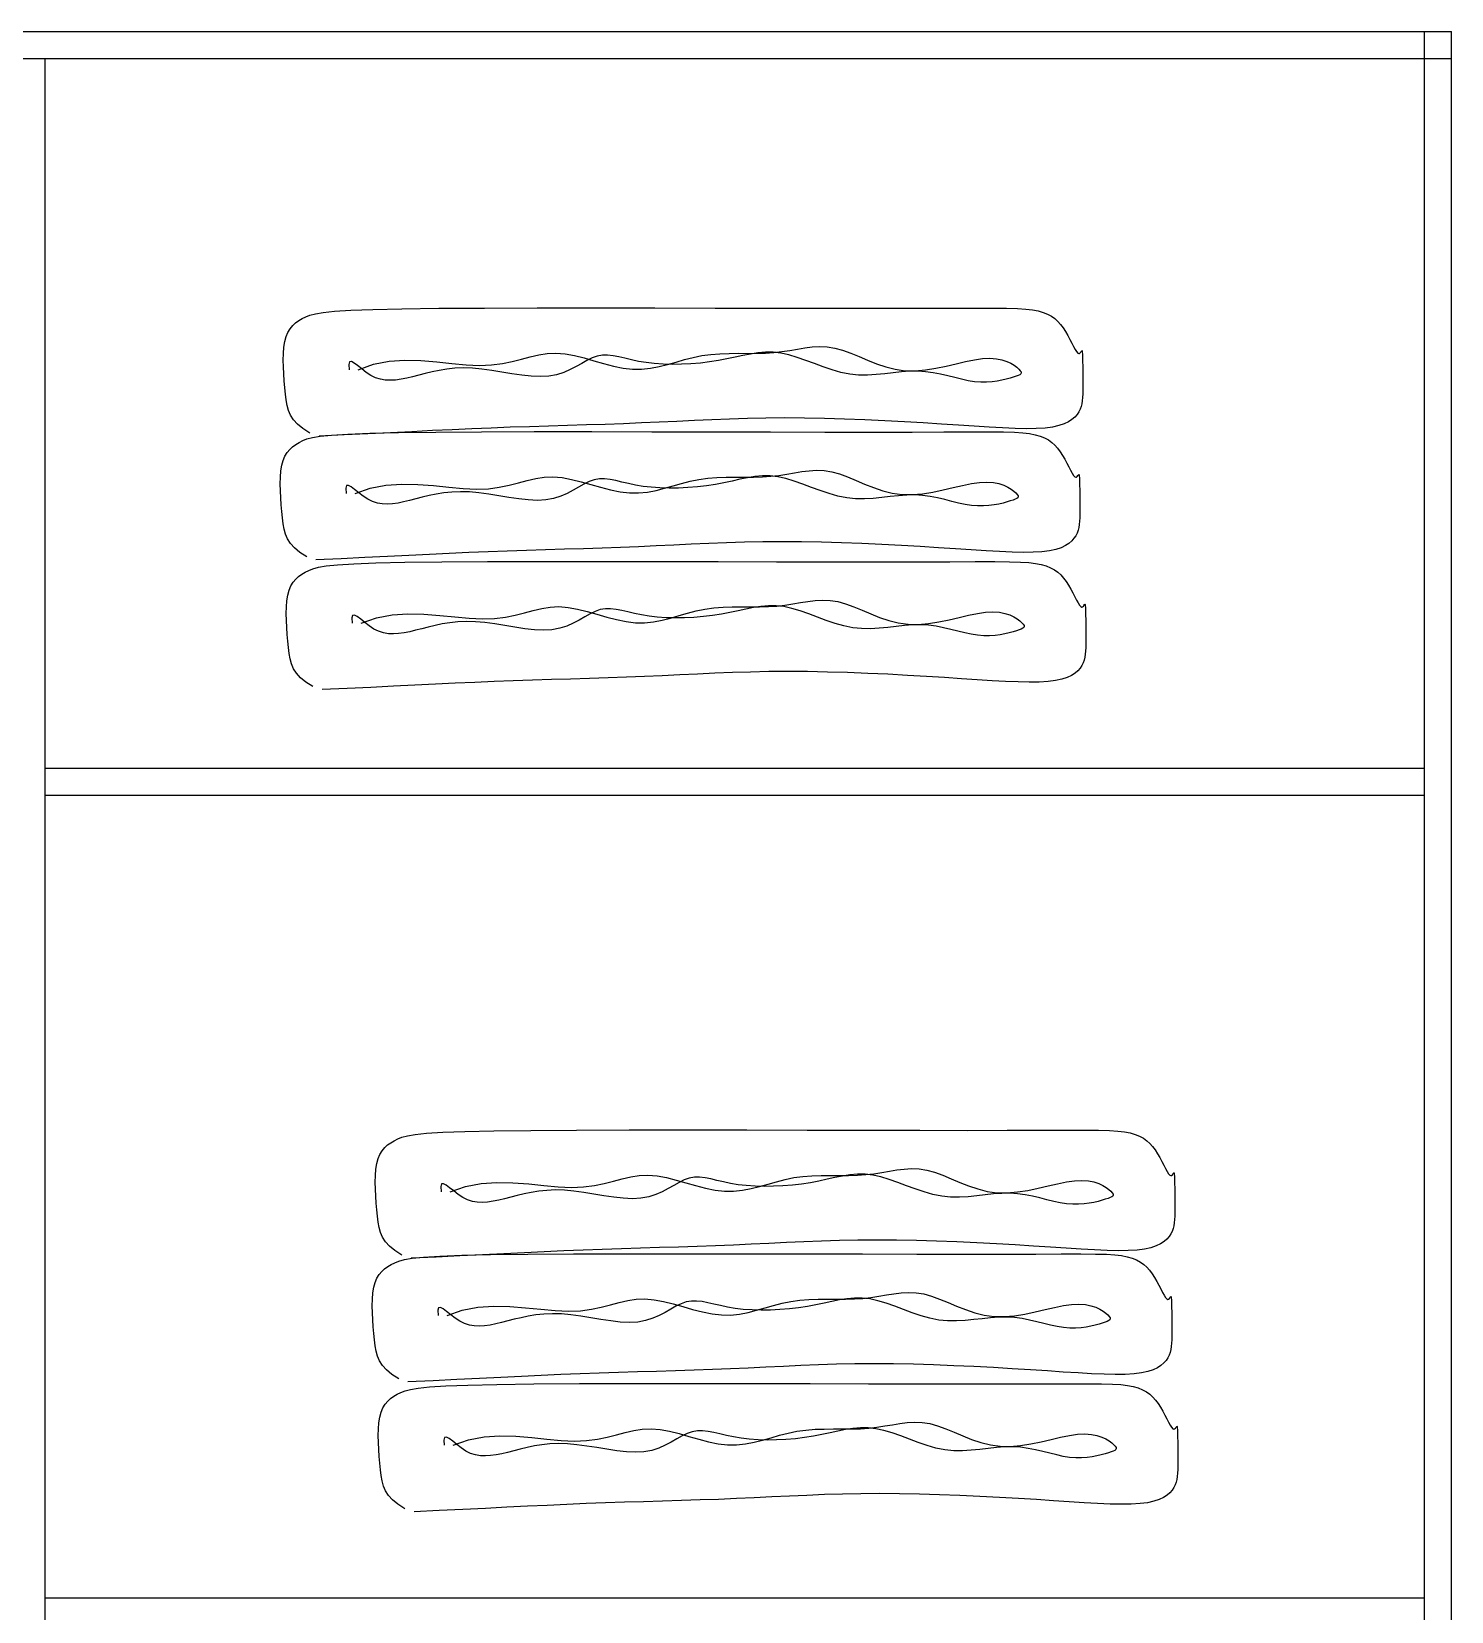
# Model space of a CAD drawing. Header units: millimetres. Extents: x -1666 to 220555, y -7114 to 28673.
# Drawn here: x 63530 to 64430, y 2284 to 3286 of the extents above; entities that cross this region are included whole.
import ezdxf

# ---------------------------------------------------------------- set-up
doc = ezdxf.new("R2010")
doc.units = ezdxf.units.MM
doc.header["$LTSCALE"] = 80

msp = doc.modelspace()

# ---------------------------------------------------------------- linework, layer by layer
at = {"color": 41, "true_color": 0xf4ee51}
for p, q in [((62629.673, 3285.94), (64429.673, 3285.94)), ((64412.673, 475.94), (64412.673, 3285.94)), ((64429.673, 475.94), (64429.673, 3285.94)), ((62629.673, 3268.94), (64429.673, 3268.94)), ((63538.173, 592.94), (63538.173, 3268.94)), ((63538.173, 2818.94), (64412.673, 2818.94)), ((63538.173, 2801.94), (64412.673, 2801.94)), ((63538.173, 2292.94), (64412.673, 2292.94))]:
    msp.add_line(p, q, dxfattribs=at)
at = {"color": 8}
for points in [[(63706.115, 3031.438), (63701.65, 3034.273), (63698.204, 3037.072), (63695.629, 3039.889), (63693.777, 3042.78), (63692.5, 3045.798), (63691.651, 3048.997), (63691.083, 3052.431), (63690.647, 3056.155), (63690.228, 3060.197), (63689.832, 3064.48), (63689.501, 3068.901), (63689.272, 3073.357), (63689.185, 3077.747), (63689.279, 3081.966), (63689.594, 3085.912), (63690.169, 3089.483), (63691.032, 3092.601), (63692.172, 3095.289), (63693.566, 3097.595), (63695.192, 3099.569), (63697.027, 3101.259), (63699.049, 3102.714), (63701.235, 3103.981), (63703.564, 3105.111), (63706.135, 3106.142), (63709.544, 3107.079), (63714.507, 3107.919), (63721.743, 3108.659), (63731.968, 3109.294), (63745.902, 3109.82), (63764.26, 3110.234), (63787.761, 3110.533), (63816.766, 3110.716), (63850.211, 3110.802), (63886.676, 3110.813), (63924.741, 3110.772), (63962.985, 3110.701), (63999.988, 3110.622), (64034.33, 3110.559), (64064.591, 3110.533), (64089.692, 3110.557), (64109.919, 3110.607), (64125.9, 3110.65), (64138.264, 3110.652), (64147.637, 3110.579), (64154.649, 3110.398), (64159.926, 3110.075), (64164.097, 3109.576), (64167.693, 3108.873), (64170.859, 3107.961), (64173.644, 3106.84), (64176.097, 3105.509), (64178.265, 3103.97), (64180.198, 3102.22), (64181.944, 3100.262), (64183.552, 3098.094), (64185.061, 3095.735), (64186.477, 3093.27), (64187.796, 3090.806), (64189.013, 3088.447), (64190.127, 3086.296), (64191.131, 3084.46), (64192.024, 3083.042), (64192.801, 3082.148), (64193.46, 3081.835), (64194.012, 3081.978), (64194.466, 3082.406), (64194.834, 3082.945), (64195.127, 3083.425), (64195.357, 3083.673), (64195.535, 3083.517), (64195.671, 3082.786), (64195.776, 3081.357), (64195.855, 3079.312), (64195.912, 3076.781), (64195.95, 3073.896), (64195.973, 3070.785), (64195.985, 3067.582), (64195.989, 3064.415), (64195.99, 3061.417), (64195.985, 3058.69), (64195.95, 3056.225), (64195.855, 3053.984), (64195.671, 3051.929), (64195.367, 3050.024), (64194.914, 3048.232), (64194.281, 3046.514), (64193.439, 3044.833), (64192.35, 3043.165), (64190.952, 3041.534), (64189.172, 3039.978), (64186.94, 3038.534), (64184.185, 3037.24), (64180.836, 3036.132), (64176.821, 3035.249), (64172.07, 3034.627), (64166.526, 3034.292), (64160.19, 3034.219), (64153.077, 3034.369), (64145.201, 3034.707), (64136.577, 3035.194), (64127.221, 3035.793), (64117.147, 3036.467), (64106.371, 3037.179), (64094.928, 3037.893), (64082.935, 3038.584), (64070.531, 3039.231), (64057.854, 3039.81), (64045.043, 3040.3), (64032.235, 3040.677), (64019.569, 3040.92), (64007.184, 3041.006), (63995.181, 3040.921), (63983.519, 3040.687), (63972.117, 3040.333), (63960.899, 3039.89), (63949.786, 3039.386), (63938.699, 3038.853), (63927.56, 3038.32), (63916.289, 3037.817), (63904.827, 3037.366), (63893.182, 3036.96), (63881.38, 3036.583), (63869.447, 3036.222), (63857.409, 3035.861), (63845.293, 3035.484), (63833.124, 3035.078), (63820.93, 3034.627), (63808.708, 3034.12), (63796.352, 3033.561), (63783.727, 3032.957), (63770.698, 3032.315), (63757.131, 3031.644), (63742.892, 3030.95), (63727.845, 3030.241), (63711.856, 3029.524)], [(63736.732, 3071.623), (63746.301, 3075.043), (63756.232, 3076.913), (63766.35, 3077.568), (63776.479, 3077.344), (63786.444, 3076.574), (63796.068, 3075.592), (63805.177, 3074.734), (63813.594, 3074.334), (63821.197, 3074.637), (63828.076, 3075.533), (63834.371, 3076.82), (63840.225, 3078.301), (63845.78, 3079.774), (63851.178, 3081.039), (63856.561, 3081.897), (63862.071, 3082.148), (63867.817, 3081.657), (63873.772, 3080.553), (63879.877, 3079.031), (63886.071, 3077.284), (63892.295, 3075.508), (63898.489, 3073.896), (63904.594, 3072.642), (63910.549, 3071.942), (63916.312, 3071.933), (63921.91, 3072.525), (63927.39, 3073.573), (63932.794, 3074.932), (63938.168, 3076.455), (63943.558, 3077.997), (63949.007, 3079.411), (63954.561, 3080.553), (63960.249, 3081.316), (63966.037, 3081.749), (63971.878, 3081.944), (63977.723, 3081.988), (63983.523, 3081.973), (63989.229, 3081.988), (63994.794, 3082.123), (64000.168, 3082.467), (64005.318, 3083.074), (64010.279, 3083.857), (64015.097, 3084.692), (64019.822, 3085.457), (64024.502, 3086.027), (64029.185, 3086.279), (64033.921, 3086.09), (64038.758, 3085.337), (64043.738, 3083.949), (64048.874, 3082.063), (64054.175, 3079.871), (64059.648, 3077.563), (64065.3, 3075.33), (64071.139, 3073.362), (64077.173, 3071.851), (64083.408, 3070.985), (64089.835, 3070.896), (64096.375, 3071.464), (64102.929, 3072.51), (64109.401, 3073.856), (64115.693, 3075.321), (64121.709, 3076.726), (64127.352, 3077.892), (64132.523, 3078.64), (64137.146, 3078.836), (64141.224, 3078.535), (64144.778, 3077.838), (64147.832, 3076.846), (64150.407, 3075.659), (64152.526, 3074.379), (64154.212, 3073.106), (64155.486, 3071.942), (64156.369, 3070.964), (64156.866, 3070.158), (64156.983, 3069.487), (64156.722, 3068.912), (64156.087, 3068.398), (64155.082, 3067.906), (64153.711, 3067.399), (64151.978, 3066.839), (64149.889, 3066.206), (64147.468, 3065.539), (64144.74, 3064.894), (64141.732, 3064.328), (64138.47, 3063.896), (64134.98, 3063.655), (64131.288, 3063.661), (64127.42, 3063.969), (64123.399, 3064.61), (64119.233, 3065.509), (64114.924, 3066.565), (64110.477, 3067.676), (64105.896, 3068.743), (64101.183, 3069.665), (64096.344, 3070.339), (64091.381, 3070.666), (64086.3, 3070.584), (64081.111, 3070.188), (64075.824, 3069.612), (64070.452, 3068.992), (64065.004, 3068.461), (64059.493, 3068.155), (64053.93, 3068.207), (64048.326, 3068.753), (64042.694, 3069.878), (64037.059, 3071.474), (64031.446, 3073.383), (64025.881, 3075.45), (64020.392, 3077.517), (64015.003, 3079.427), (64009.741, 3081.023), (64004.633, 3082.148), (63999.689, 3082.688), (63994.865, 3082.701), (63990.101, 3082.288), (63985.337, 3081.55), (63980.514, 3080.587), (63975.57, 3079.502), (63970.447, 3078.394), (63965.085, 3077.364), (63959.449, 3076.498), (63953.604, 3075.819), (63947.639, 3075.334), (63941.644, 3075.052), (63935.709, 3074.978), (63929.924, 3075.121), (63924.377, 3075.489), (63919.16, 3076.088), (63914.338, 3076.907), (63909.886, 3077.857), (63905.755, 3078.83), (63901.898, 3079.716), (63898.264, 3080.408), (63894.806, 3080.797), (63891.476, 3080.776), (63888.224, 3080.234), (63884.998, 3079.111), (63881.735, 3077.523), (63878.368, 3075.637), (63874.829, 3073.616), (63871.05, 3071.626), (63866.965, 3069.829), (63862.506, 3068.392), (63857.606, 3067.477), (63852.227, 3067.199), (63846.444, 3067.467), (63840.362, 3068.139), (63834.085, 3069.072), (63827.719, 3070.124), (63821.368, 3071.155), (63815.137, 3072.021), (63809.129, 3072.58), (63803.43, 3072.726), (63798.041, 3072.495), (63792.944, 3071.958), (63788.12, 3071.185), (63783.55, 3070.247), (63779.215, 3069.216), (63775.097, 3068.163), (63771.177, 3067.158), (63767.436, 3066.27), (63763.856, 3065.556), (63760.418, 3065.07), (63757.104, 3064.866), (63753.894, 3064.998), (63750.77, 3065.521), (63747.714, 3066.489), (63744.706, 3067.955), (63741.749, 3069.912), (63738.93, 3072.094), (63736.358, 3074.176), (63734.141, 3075.829), (63732.388, 3076.728), (63731.206, 3076.544), (63730.704, 3074.952), (63730.992, 3071.623)], [(63704.202, 2952.981), (63699.737, 2955.816), (63696.291, 2958.615), (63693.715, 2961.433), (63691.863, 2964.323), (63690.586, 2967.341), (63689.738, 2970.54), (63689.169, 2973.974), (63688.734, 2977.698), (63688.314, 2981.74), (63687.919, 2986.023), (63687.587, 2990.444), (63687.358, 2994.901), (63687.271, 2999.29), (63687.366, 3003.509), (63687.681, 3007.456), (63688.255, 3011.027), (63689.119, 3014.144), (63690.258, 3016.832), (63691.653, 3019.139), (63693.278, 3021.113), (63695.113, 3022.803), (63697.135, 3024.257), (63699.322, 3025.525), (63701.65, 3026.654), (63704.222, 3027.685), (63707.63, 3028.622), (63712.593, 3029.463), (63719.829, 3030.202), (63730.055, 3030.837), (63743.988, 3031.363), (63762.346, 3031.778), (63785.847, 3032.076), (63814.853, 3032.259), (63848.298, 3032.345), (63884.763, 3032.356), (63922.827, 3032.315), (63961.071, 3032.244), (63998.075, 3032.166), (64032.417, 3032.102), (64062.678, 3032.076), (64087.778, 3032.1), (64108.005, 3032.151), (64123.987, 3032.194), (64136.35, 3032.196), (64145.724, 3032.123), (64152.735, 3031.941), (64158.013, 3031.618), (64162.184, 3031.119), (64165.78, 3030.416), (64168.946, 3029.505), (64171.731, 3028.383), (64174.183, 3027.053), (64176.352, 3025.513), (64178.284, 3023.764), (64180.03, 3021.805), (64181.638, 3019.638), (64183.147, 3017.278), (64184.563, 3014.814), (64185.882, 3012.35), (64187.1, 3009.99), (64188.213, 3007.84), (64189.218, 3006.003), (64190.11, 3004.586), (64190.887, 3003.691), (64191.547, 3003.378), (64192.098, 3003.522), (64192.552, 3003.949), (64192.92, 3004.489), (64193.214, 3004.968), (64193.444, 3005.216), (64193.621, 3005.06), (64193.757, 3004.329), (64193.863, 3002.901), (64193.942, 3000.856), (64193.999, 2998.325), (64194.037, 2995.439), (64194.06, 2992.329), (64194.071, 2989.125), (64194.076, 2985.959), (64194.076, 2982.961), (64194.071, 2980.234), (64194.037, 2977.768), (64193.942, 2975.527), (64193.757, 2973.473), (64193.454, 2971.568), (64193, 2969.775), (64192.367, 2968.057), (64191.525, 2966.376), (64190.437, 2964.708), (64189.038, 2963.078), (64187.259, 2961.522), (64185.027, 2960.078), (64182.272, 2958.783), (64178.922, 2957.676), (64174.908, 2956.792), (64170.157, 2956.171), (64164.613, 2955.836), (64158.277, 2955.762), (64151.163, 2955.913), (64143.287, 2956.25), (64134.663, 2956.738), (64125.307, 2957.337), (64115.234, 2958.011), (64104.457, 2958.722), (64093.014, 2959.436), (64081.021, 2960.127), (64068.617, 2960.774), (64055.94, 2961.353), (64043.129, 2961.843), (64030.321, 2962.22), (64017.656, 2962.463), (64005.271, 2962.549), (63993.268, 2962.465), (63981.605, 2962.23), (63970.204, 2961.877), (63958.986, 2961.433), (63947.873, 2960.93), (63936.785, 2960.397), (63925.646, 2959.863), (63914.376, 2959.36), (63902.914, 2958.909), (63891.268, 2958.503), (63879.466, 2958.127), (63867.533, 2957.765), (63855.495, 2957.404), (63843.379, 2957.028), (63831.211, 2956.622), (63819.016, 2956.171), (63806.795, 2955.664), (63794.439, 2955.104), (63781.813, 2954.5), (63768.785, 2953.858), (63755.218, 2953.187), (63740.978, 2952.493), (63725.931, 2951.784), (63709.942, 2951.068)], [(63734.819, 2993.167), (63744.387, 2996.586), (63754.318, 2998.456), (63764.436, 2999.112), (63774.565, 2998.887), (63784.53, 2998.117), (63794.155, 2997.136), (63803.263, 2996.278), (63811.681, 2995.877), (63819.284, 2996.18), (63826.162, 2997.076), (63832.457, 2998.364), (63838.311, 2999.844), (63843.866, 3001.317), (63849.264, 3002.582), (63854.648, 3003.44), (63860.158, 3003.691), (63865.904, 3003.2), (63871.859, 3002.097), (63877.963, 3000.574), (63884.157, 2998.828), (63890.381, 2997.051), (63896.576, 2995.439), (63902.68, 2994.186), (63908.635, 2993.485), (63914.398, 2993.476), (63919.997, 2994.069), (63925.476, 2995.117), (63930.88, 2996.475), (63936.255, 2997.998), (63941.644, 2999.54), (63947.093, 3000.955), (63952.647, 3002.097), (63958.335, 3002.859), (63964.124, 3003.293), (63969.965, 3003.487), (63975.809, 3003.532), (63981.609, 3003.517), (63987.316, 3003.532), (63992.88, 3003.666), (63998.254, 3004.01), (64003.405, 3004.617), (64008.365, 3005.4), (64013.183, 3006.236), (64017.908, 3007), (64022.588, 3007.57), (64027.272, 3007.822), (64032.008, 3007.634), (64036.844, 3006.88), (64041.824, 3005.492), (64046.96, 3003.606), (64052.261, 3001.414), (64057.734, 2999.107), (64063.387, 2996.873), (64069.226, 2994.906), (64075.259, 2993.394), (64081.495, 2992.529), (64087.922, 2992.439), (64094.461, 2993.007), (64101.015, 2994.054), (64107.487, 2995.399), (64113.78, 2996.864), (64119.796, 2998.269), (64125.438, 2999.435), (64130.61, 3000.183), (64135.233, 3000.379), (64139.31, 3000.078), (64142.865, 2999.381), (64145.918, 2998.389), (64148.493, 2997.202), (64150.612, 2995.922), (64152.298, 2994.65), (64153.572, 2993.485), (64154.455, 2992.507), (64154.953, 2991.701), (64155.069, 2991.03), (64154.808, 2990.456), (64154.174, 2989.941), (64153.169, 2989.449), (64151.798, 2988.942), (64150.064, 2988.383), (64147.976, 2987.749), (64145.554, 2987.082), (64142.827, 2986.437), (64139.819, 2985.871), (64136.556, 2985.439), (64133.066, 2985.198), (64129.374, 2985.204), (64125.507, 2985.512), (64121.486, 2986.153), (64117.319, 2987.052), (64113.011, 2988.108), (64108.564, 2989.22), (64103.982, 2990.287), (64099.27, 2991.208), (64094.43, 2991.883), (64089.468, 2992.21), (64084.387, 2992.128), (64079.197, 2991.731), (64073.911, 2991.156), (64068.538, 2990.535), (64063.091, 2990.005), (64057.58, 2989.698), (64052.017, 2989.751), (64046.412, 2990.296), (64040.781, 2991.421), (64035.145, 2993.017), (64029.532, 2994.927), (64023.968, 2996.994), (64018.478, 2999.061), (64013.089, 3000.97), (64007.828, 3002.566), (64002.719, 3003.691), (63997.776, 3004.231), (63992.952, 3004.244), (63988.188, 3003.831), (63983.424, 3003.093), (63978.6, 3002.131), (63973.657, 3001.045), (63968.534, 2999.937), (63963.172, 2998.907), (63957.536, 2998.041), (63951.69, 2997.362), (63945.725, 2996.878), (63939.731, 2996.595), (63933.796, 2996.522), (63928.01, 2996.665), (63922.464, 2997.032), (63917.246, 2997.632), (63912.424, 2998.451), (63907.972, 2999.401), (63903.842, 3000.373), (63899.984, 3001.259), (63896.351, 3001.951), (63892.893, 3002.341), (63889.562, 3002.319), (63886.31, 3001.778), (63883.085, 3000.654), (63879.822, 2999.067), (63876.454, 2997.181), (63872.915, 2995.16), (63869.136, 2993.169), (63865.051, 2991.373), (63860.593, 2989.935), (63855.693, 2989.02), (63850.313, 2988.743), (63844.53, 2989.01), (63838.448, 2989.682), (63832.172, 2990.615), (63825.806, 2991.668), (63819.455, 2992.698), (63813.223, 2993.564), (63807.216, 2994.123), (63801.517, 2994.27), (63796.128, 2994.039), (63791.031, 2993.501), (63786.206, 2992.728), (63781.636, 2991.791), (63777.301, 2990.76), (63773.183, 2989.706), (63769.263, 2988.702), (63765.523, 2987.814), (63761.943, 2987.099), (63758.505, 2986.613), (63755.19, 2986.409), (63751.981, 2986.542), (63748.857, 2987.065), (63745.8, 2988.032), (63742.792, 2989.499), (63739.835, 2991.455), (63737.016, 2993.637), (63734.444, 2995.719), (63732.227, 2997.372), (63730.474, 2998.271), (63729.292, 2998.088), (63728.791, 2996.495), (63729.078, 2993.167)], [(63708.029, 2870.698), (63703.564, 2873.532), (63700.118, 2876.331), (63697.542, 2879.149), (63695.69, 2882.04), (63694.414, 2885.057), (63693.565, 2888.256), (63692.996, 2891.691), (63692.561, 2895.415), (63692.141, 2899.456), (63691.746, 2903.739), (63691.414, 2908.16), (63691.185, 2912.617), (63691.098, 2917.006), (63691.193, 2921.226), (63691.508, 2925.172), (63692.082, 2928.743), (63692.946, 2931.86), (63694.086, 2934.548), (63695.48, 2936.855), (63697.105, 2938.829), (63698.941, 2940.519), (63700.963, 2941.973), (63703.149, 2943.241), (63705.477, 2944.37), (63708.049, 2945.401), (63711.457, 2946.339), (63716.421, 2947.179), (63723.656, 2947.918), (63733.882, 2948.553), (63747.815, 2949.08), (63766.173, 2949.494), (63789.675, 2949.792), (63818.68, 2949.975), (63852.125, 2950.061), (63888.59, 2950.072), (63926.655, 2950.031), (63964.899, 2949.96), (64001.902, 2949.882), (64036.244, 2949.818), (64066.505, 2949.792), (64091.606, 2949.816), (64111.833, 2949.867), (64127.814, 2949.91), (64140.177, 2949.912), (64149.551, 2949.839), (64156.562, 2949.658), (64161.84, 2949.334), (64166.011, 2948.835), (64169.607, 2948.133), (64172.773, 2947.221), (64175.558, 2946.1), (64178.01, 2944.769), (64180.179, 2943.229), (64182.112, 2941.48), (64183.858, 2939.522), (64185.465, 2937.354), (64186.975, 2934.994), (64188.391, 2932.53), (64189.709, 2930.066), (64190.927, 2927.706), (64192.04, 2925.556), (64193.045, 2923.72), (64193.937, 2922.302), (64194.714, 2921.407), (64195.374, 2921.095), (64195.925, 2921.238), (64196.379, 2921.665), (64196.747, 2922.205), (64197.041, 2922.684), (64197.271, 2922.932), (64197.448, 2922.777), (64197.585, 2922.045), (64197.69, 2920.617), (64197.769, 2918.572), (64197.826, 2916.041), (64197.864, 2913.155), (64197.887, 2910.045), (64197.899, 2906.841), (64197.903, 2903.675), (64197.904, 2900.677), (64197.899, 2897.95), (64197.864, 2895.484), (64197.769, 2893.243), (64197.585, 2891.189), (64197.281, 2889.284), (64196.827, 2887.491), (64196.194, 2885.773), (64195.352, 2884.093), (64194.264, 2882.425), (64192.865, 2880.794), (64191.086, 2879.238), (64188.854, 2877.794), (64186.099, 2876.499), (64182.749, 2875.392), (64178.735, 2874.509), (64173.984, 2873.887), (64168.44, 2873.552), (64162.104, 2873.478), (64154.99, 2873.629), (64147.114, 2873.967), (64138.491, 2874.454), (64129.135, 2875.053), (64119.061, 2875.727), (64108.285, 2876.438), (64096.841, 2877.152), (64084.848, 2877.844), (64072.444, 2878.49), (64059.767, 2879.07), (64046.956, 2879.559), (64034.149, 2879.937), (64021.483, 2880.18), (64009.098, 2880.266), (63997.095, 2880.181), (63985.432, 2879.947), (63974.031, 2879.593), (63962.813, 2879.149), (63951.7, 2878.646), (63940.613, 2878.113), (63929.473, 2877.58), (63918.203, 2877.076), (63906.741, 2876.625), (63895.096, 2876.219), (63883.293, 2875.843), (63871.36, 2875.482), (63859.323, 2875.12), (63847.206, 2874.744), (63835.038, 2874.338), (63822.843, 2873.887), (63810.622, 2873.38), (63798.266, 2872.821), (63785.641, 2872.216), (63772.612, 2871.575), (63759.045, 2870.903), (63744.805, 2870.209), (63729.758, 2869.5), (63713.769, 2868.784)], [(63738.646, 2910.883), (63748.214, 2914.302), (63758.145, 2916.173), (63768.263, 2916.828), (63778.392, 2916.604), (63788.357, 2915.833), (63797.982, 2914.852), (63807.09, 2913.994), (63815.508, 2913.594), (63823.111, 2913.897), (63829.989, 2914.792), (63836.284, 2916.08), (63842.138, 2917.56), (63847.693, 2919.033), (63853.092, 2920.299), (63858.475, 2921.157), (63863.985, 2921.407), (63869.731, 2920.917), (63875.686, 2919.813), (63881.79, 2918.29), (63887.984, 2916.544), (63894.209, 2914.767), (63900.403, 2913.155), (63906.507, 2911.902), (63912.462, 2911.202), (63918.225, 2911.192), (63923.824, 2911.785), (63929.303, 2912.833), (63934.707, 2914.192), (63940.082, 2915.715), (63945.471, 2917.256), (63950.921, 2918.671), (63956.474, 2919.813), (63962.162, 2920.575), (63967.951, 2921.009), (63973.792, 2921.203), (63979.637, 2921.248), (63985.436, 2921.233), (63991.143, 2921.248), (63996.707, 2921.383), (64002.081, 2921.726), (64007.232, 2922.334), (64012.192, 2923.117), (64017.01, 2923.952), (64021.735, 2924.716), (64026.415, 2925.286), (64031.099, 2925.539), (64035.835, 2925.35), (64040.672, 2924.597), (64045.651, 2923.208), (64050.788, 2921.323), (64056.089, 2919.131), (64061.561, 2916.823), (64067.214, 2914.59), (64073.053, 2912.622), (64079.086, 2911.11), (64085.322, 2910.245), (64091.749, 2910.155), (64098.288, 2910.723), (64104.842, 2911.77), (64111.314, 2913.115), (64117.607, 2914.58), (64123.623, 2915.986), (64129.265, 2917.152), (64134.437, 2917.899), (64139.06, 2918.095), (64143.137, 2917.795), (64146.692, 2917.098), (64149.745, 2916.105), (64152.32, 2914.919), (64154.44, 2913.639), (64156.125, 2912.366), (64157.4, 2911.202), (64158.282, 2910.224), (64158.78, 2909.418), (64158.896, 2908.746), (64158.635, 2908.172), (64158.001, 2907.657), (64156.996, 2907.165), (64155.625, 2906.658), (64153.891, 2906.099), (64151.803, 2905.465), (64149.382, 2904.798), (64146.654, 2904.153), (64143.646, 2903.587), (64140.384, 2903.156), (64136.893, 2902.915), (64133.201, 2902.92), (64129.334, 2903.228), (64125.313, 2903.869), (64121.146, 2904.768), (64116.838, 2905.824), (64112.391, 2906.936), (64107.809, 2908.003), (64103.097, 2908.924), (64098.258, 2909.599), (64093.295, 2909.926), (64088.214, 2909.844), (64083.024, 2909.448), (64077.738, 2908.872), (64072.365, 2908.252), (64066.918, 2907.721), (64061.407, 2907.414), (64055.844, 2907.467), (64050.239, 2908.012), (64044.608, 2909.137), (64038.972, 2910.733), (64033.359, 2912.643), (64027.795, 2914.71), (64022.305, 2916.777), (64016.916, 2918.687), (64011.655, 2920.282), (64006.546, 2921.407), (64001.603, 2921.948), (63996.779, 2921.961), (63992.015, 2921.548), (63987.251, 2920.809), (63982.427, 2919.847), (63977.484, 2918.761), (63972.361, 2917.653), (63966.999, 2916.624), (63961.363, 2915.758), (63955.518, 2915.079), (63949.553, 2914.594), (63943.558, 2914.311), (63937.623, 2914.238), (63931.837, 2914.381), (63926.291, 2914.749), (63921.073, 2915.348), (63916.251, 2916.167), (63911.799, 2917.117), (63907.669, 2918.089), (63903.811, 2918.976), (63900.178, 2919.668), (63896.72, 2920.057), (63893.389, 2920.035), (63890.137, 2919.494), (63886.912, 2918.37), (63883.649, 2916.783), (63880.282, 2914.897), (63876.742, 2912.876), (63872.964, 2910.885), (63868.879, 2909.089), (63864.42, 2907.651), (63859.52, 2906.737), (63854.141, 2906.459), (63848.357, 2906.727), (63842.275, 2907.398), (63835.999, 2908.331), (63829.633, 2909.384), (63823.282, 2910.414), (63817.05, 2911.28), (63811.043, 2911.84), (63805.344, 2911.986), (63799.955, 2911.755), (63794.858, 2911.217), (63790.033, 2910.444), (63785.463, 2909.507), (63781.128, 2908.476), (63777.01, 2907.423), (63773.09, 2906.418), (63769.35, 2905.53), (63765.77, 2904.816), (63762.332, 2904.329), (63759.018, 2904.125), (63755.808, 2904.258), (63752.684, 2904.781), (63749.627, 2905.748), (63746.619, 2907.215), (63743.662, 2909.171), (63740.844, 2911.354), (63738.272, 2913.435), (63736.055, 2915.089), (63734.301, 2915.987), (63733.12, 2915.804), (63732.618, 2914.211), (63732.905, 2910.883)], [(63764.44, 2510.299), (63759.975, 2513.133), (63756.529, 2515.933), (63753.953, 2518.75), (63752.101, 2521.641), (63750.824, 2524.659), (63749.976, 2527.857), (63749.407, 2531.292), (63748.972, 2535.016), (63748.552, 2539.058), (63748.157, 2543.34), (63747.825, 2547.762), (63747.596, 2552.218), (63747.509, 2556.608), (63747.604, 2560.827), (63747.919, 2564.773), (63748.493, 2568.344), (63749.357, 2571.462), (63750.496, 2574.15), (63751.891, 2576.456), (63753.516, 2578.43), (63755.351, 2580.12), (63757.373, 2581.575), (63759.56, 2582.842), (63761.888, 2583.972), (63764.46, 2585.002), (63767.868, 2585.94), (63772.831, 2586.78), (63780.067, 2587.52), (63790.293, 2588.154), (63804.226, 2588.681), (63822.584, 2589.095), (63846.085, 2589.393), (63875.09, 2589.577), (63908.536, 2589.662), (63945.001, 2589.674), (63983.065, 2589.633), (64021.309, 2589.562), (64058.313, 2589.483), (64092.655, 2589.42), (64122.916, 2589.393), (64148.016, 2589.418), (64168.243, 2589.468), (64184.225, 2589.511), (64196.588, 2589.513), (64205.962, 2589.44), (64212.973, 2589.259), (64218.251, 2588.936), (64222.422, 2588.437), (64226.018, 2587.734), (64229.184, 2586.822), (64231.969, 2585.701), (64234.421, 2584.37), (64236.59, 2582.83), (64238.522, 2581.081), (64240.268, 2579.123), (64241.876, 2576.955), (64243.385, 2574.596), (64244.801, 2572.131), (64246.12, 2569.667), (64247.338, 2567.308), (64248.451, 2565.157), (64249.456, 2563.321), (64250.348, 2561.903), (64251.125, 2561.009), (64251.785, 2560.696), (64252.336, 2560.839), (64252.79, 2561.267), (64253.158, 2561.806), (64253.452, 2562.286), (64253.682, 2562.534), (64253.859, 2562.378), (64253.995, 2561.647), (64254.101, 2560.218), (64254.18, 2558.173), (64254.237, 2555.642), (64254.275, 2552.756), (64254.298, 2549.646), (64254.309, 2546.443), (64254.314, 2543.276), (64254.314, 2540.278), (64254.309, 2537.551), (64254.275, 2535.086), (64254.18, 2532.844), (64253.995, 2530.79), (64253.691, 2528.885), (64253.238, 2527.093), (64252.605, 2525.375), (64251.763, 2523.694), (64250.675, 2522.026), (64249.276, 2520.395), (64247.497, 2518.839), (64245.265, 2517.395), (64242.51, 2516.101), (64239.16, 2514.993), (64235.146, 2514.11), (64230.395, 2513.488), (64224.851, 2513.153), (64218.515, 2513.08), (64211.401, 2513.23), (64203.525, 2513.568), (64194.901, 2514.055), (64185.545, 2514.654), (64175.472, 2515.328), (64164.695, 2516.04), (64153.252, 2516.753), (64141.259, 2517.445), (64128.855, 2518.092), (64116.178, 2518.671), (64103.367, 2519.16), (64090.559, 2519.538), (64077.894, 2519.781), (64065.508, 2519.867), (64053.506, 2519.782), (64041.843, 2519.548), (64030.442, 2519.194), (64019.224, 2518.751), (64008.111, 2518.247), (63997.023, 2517.714), (63985.884, 2517.181), (63974.614, 2516.678), (63963.152, 2516.227), (63951.506, 2515.82), (63939.704, 2515.444), (63927.771, 2515.083), (63915.733, 2514.722), (63903.617, 2514.345), (63891.449, 2513.939), (63879.254, 2513.488), (63867.033, 2512.981), (63854.677, 2512.422), (63842.051, 2511.818), (63829.023, 2511.176), (63815.456, 2510.504), (63801.216, 2509.811), (63786.169, 2509.102), (63770.18, 2508.385)], [(63795.057, 2550.484), (63804.625, 2553.903), (63814.556, 2555.774), (63824.674, 2556.429), (63834.803, 2556.205), (63844.768, 2555.435), (63854.393, 2554.453), (63863.501, 2553.595), (63871.919, 2553.195), (63879.522, 2553.498), (63886.4, 2554.393), (63892.695, 2555.681), (63898.549, 2557.162), (63904.104, 2558.634), (63909.502, 2559.9), (63914.886, 2560.758), (63920.396, 2561.009), (63926.142, 2560.518), (63932.097, 2559.414), (63938.201, 2557.892), (63944.395, 2556.145), (63950.619, 2554.368), (63956.814, 2552.756), (63962.918, 2551.503), (63968.873, 2550.803), (63974.636, 2550.794), (63980.235, 2551.386), (63985.714, 2552.434), (63991.118, 2553.793), (63996.493, 2555.316), (64001.882, 2556.858), (64007.331, 2558.272), (64012.885, 2559.414), (64018.573, 2560.176), (64024.362, 2560.61), (64030.203, 2560.804), (64036.047, 2560.849), (64041.847, 2560.834), (64047.554, 2560.849), (64053.118, 2560.984), (64058.492, 2561.328), (64063.643, 2561.935), (64068.603, 2562.718), (64073.421, 2563.553), (64078.146, 2564.318), (64082.826, 2564.888), (64087.51, 2565.14), (64092.246, 2564.951), (64097.082, 2564.198), (64102.062, 2562.81), (64107.198, 2560.924), (64112.499, 2558.732), (64117.972, 2556.424), (64123.625, 2554.191), (64129.464, 2552.223), (64135.497, 2550.711), (64141.732, 2549.846), (64148.16, 2549.756), (64154.699, 2550.325), (64161.253, 2551.371), (64167.725, 2552.717), (64174.018, 2554.182), (64180.034, 2555.587), (64185.676, 2556.753), (64190.848, 2557.5), (64195.471, 2557.697), (64199.548, 2557.396), (64203.103, 2556.699), (64206.156, 2555.706), (64208.731, 2554.52), (64210.85, 2553.24), (64212.536, 2551.967), (64213.81, 2550.803), (64214.693, 2549.825), (64215.191, 2549.019), (64215.307, 2548.347), (64215.046, 2547.773), (64214.412, 2547.259), (64213.407, 2546.766), (64212.036, 2546.259), (64210.302, 2545.7), (64208.214, 2545.067), (64205.792, 2544.399), (64203.065, 2543.755), (64200.057, 2543.189), (64196.794, 2542.757), (64193.304, 2542.516), (64189.612, 2542.521), (64185.745, 2542.83), (64181.724, 2543.471), (64177.557, 2544.37), (64173.249, 2545.425), (64168.802, 2546.537), (64164.22, 2547.604), (64159.508, 2548.526), (64154.668, 2549.2), (64149.706, 2549.527), (64144.625, 2549.445), (64139.435, 2549.049), (64134.149, 2548.473), (64128.776, 2547.853), (64123.329, 2547.322), (64117.818, 2547.016), (64112.255, 2547.068), (64106.65, 2547.614), (64101.019, 2548.739), (64095.383, 2550.335), (64089.77, 2552.244), (64084.206, 2554.311), (64078.716, 2556.378), (64073.327, 2558.288), (64068.066, 2559.884), (64062.957, 2561.009), (64058.014, 2561.549), (64053.19, 2561.562), (64048.426, 2561.149), (64043.662, 2560.411), (64038.838, 2559.448), (64033.895, 2558.363), (64028.772, 2557.254), (64023.41, 2556.225), (64017.774, 2555.359), (64011.928, 2554.68), (64005.963, 2554.195), (63999.969, 2553.913), (63994.034, 2553.839), (63988.248, 2553.982), (63982.702, 2554.35), (63977.484, 2554.949), (63972.662, 2555.768), (63968.21, 2556.718), (63964.08, 2557.69), (63960.222, 2558.577), (63956.589, 2559.269), (63953.131, 2559.658), (63949.8, 2559.636), (63946.548, 2559.095), (63943.323, 2557.971), (63940.06, 2556.384), (63936.692, 2554.498), (63933.153, 2552.477), (63929.374, 2550.487), (63925.289, 2548.69), (63920.831, 2547.252), (63915.931, 2546.338), (63910.551, 2546.06), (63904.768, 2546.328), (63898.686, 2546.999), (63892.41, 2547.933), (63886.044, 2548.985), (63879.693, 2550.016), (63873.461, 2550.881), (63867.454, 2551.441), (63861.755, 2551.587), (63856.366, 2551.356), (63851.269, 2550.819), (63846.444, 2550.045), (63841.874, 2549.108), (63837.539, 2548.077), (63833.421, 2547.024), (63829.501, 2546.019), (63825.761, 2545.131), (63822.181, 2544.417), (63818.743, 2543.931), (63815.428, 2543.727), (63812.219, 2543.859), (63809.095, 2544.382), (63806.038, 2545.35), (63803.03, 2546.816), (63800.073, 2548.773), (63797.254, 2550.955), (63794.682, 2553.036), (63792.465, 2554.69), (63790.712, 2555.588), (63789.53, 2555.405), (63789.029, 2553.813), (63789.316, 2550.484)], [(63762.526, 2431.842), (63758.061, 2434.677), (63754.615, 2437.476), (63752.04, 2440.294), (63750.187, 2443.184), (63748.911, 2446.202), (63748.062, 2449.401), (63747.494, 2452.835), (63747.058, 2456.559), (63746.638, 2460.601), (63746.243, 2464.884), (63745.912, 2469.305), (63745.683, 2473.762), (63745.596, 2478.151), (63745.69, 2482.37), (63746.005, 2486.317), (63746.58, 2489.887), (63747.443, 2493.005), (63748.583, 2495.693), (63749.977, 2498), (63751.603, 2499.974), (63753.438, 2501.664), (63755.46, 2503.118), (63757.646, 2504.386), (63759.975, 2505.515), (63762.546, 2506.546), (63765.955, 2507.483), (63770.918, 2508.324), (63778.154, 2509.063), (63788.379, 2509.698), (63802.312, 2510.224), (63820.671, 2510.638), (63844.172, 2510.937), (63873.177, 2511.12), (63906.622, 2511.206), (63943.087, 2511.217), (63981.152, 2511.176), (64019.396, 2511.105), (64056.399, 2511.026), (64090.741, 2510.963), (64121.002, 2510.937), (64146.103, 2510.961), (64166.33, 2511.012), (64182.311, 2511.054), (64194.675, 2511.056), (64204.048, 2510.983), (64211.06, 2510.802), (64216.337, 2510.479), (64220.508, 2509.98), (64224.104, 2509.277), (64227.27, 2508.365), (64230.055, 2507.244), (64232.508, 2505.914), (64234.676, 2504.374), (64236.609, 2502.625), (64238.355, 2500.666), (64239.963, 2498.499), (64241.472, 2496.139), (64242.888, 2493.675), (64244.206, 2491.21), (64245.424, 2488.851), (64246.537, 2486.701), (64247.542, 2484.864), (64248.435, 2483.447), (64249.212, 2482.552), (64249.871, 2482.239), (64250.422, 2482.383), (64250.877, 2482.81), (64251.245, 2483.349), (64251.538, 2483.829), (64251.768, 2484.077), (64251.945, 2483.921), (64252.082, 2483.19), (64252.187, 2481.762), (64252.266, 2479.717), (64252.323, 2477.186), (64252.361, 2474.3), (64252.384, 2471.19), (64252.396, 2467.986), (64252.4, 2464.82), (64252.401, 2461.822), (64252.396, 2459.095), (64252.361, 2456.629), (64252.266, 2454.388), (64252.082, 2452.334), (64251.778, 2450.429), (64251.324, 2448.636), (64250.692, 2446.918), (64249.849, 2445.237), (64248.761, 2443.569), (64247.363, 2441.938), (64245.583, 2440.382), (64243.351, 2438.938), (64240.596, 2437.644), (64237.247, 2436.537), (64233.232, 2435.653), (64228.481, 2435.032), (64222.937, 2434.696), (64216.601, 2434.623), (64209.487, 2434.774), (64201.611, 2435.111), (64192.988, 2435.598), (64183.632, 2436.198), (64173.558, 2436.872), (64162.782, 2437.583), (64151.338, 2438.297), (64139.346, 2438.988), (64126.942, 2439.635), (64114.265, 2440.214), (64101.453, 2440.704), (64088.646, 2441.081), (64075.98, 2441.324), (64063.595, 2441.41), (64051.592, 2441.325), (64039.929, 2441.091), (64028.528, 2440.737), (64017.31, 2440.294), (64006.197, 2439.791), (63995.11, 2439.257), (63983.97, 2438.724), (63972.7, 2438.221), (63961.238, 2437.77), (63949.593, 2437.364), (63937.791, 2436.988), (63925.858, 2436.626), (63913.82, 2436.265), (63901.704, 2435.889), (63889.535, 2435.483), (63877.34, 2435.032), (63865.119, 2434.525), (63852.763, 2433.965), (63840.138, 2433.361), (63827.109, 2432.719), (63813.542, 2432.048), (63799.303, 2431.354), (63784.256, 2430.645), (63768.267, 2429.929)], [(63793.143, 2472.027), (63802.712, 2475.447), (63812.643, 2477.317), (63822.761, 2477.973), (63832.89, 2477.748), (63842.854, 2476.978), (63852.479, 2475.997), (63861.588, 2475.139), (63870.005, 2474.738), (63877.608, 2475.041), (63884.486, 2475.937), (63890.782, 2477.225), (63896.636, 2478.705), (63902.191, 2480.178), (63907.589, 2481.443), (63912.972, 2482.301), (63918.482, 2482.552), (63924.228, 2482.061), (63930.183, 2480.957), (63936.287, 2479.435), (63942.482, 2477.688), (63948.706, 2475.912), (63954.9, 2474.3), (63961.004, 2473.046), (63966.959, 2472.346), (63972.723, 2472.337), (63978.321, 2472.929), (63983.8, 2473.978), (63989.205, 2475.336), (63994.579, 2476.859), (63999.969, 2478.401), (64005.418, 2479.816), (64010.972, 2480.957), (64016.659, 2481.72), (64022.448, 2482.153), (64028.289, 2482.348), (64034.134, 2482.393), (64039.934, 2482.378), (64045.64, 2482.393), (64051.205, 2482.527), (64056.578, 2482.871), (64061.729, 2483.478), (64066.69, 2484.261), (64071.508, 2485.097), (64076.232, 2485.861), (64080.912, 2486.431), (64085.596, 2486.683), (64090.332, 2486.494), (64095.169, 2485.741), (64100.148, 2484.353), (64105.285, 2482.467), (64110.586, 2480.275), (64116.059, 2477.967), (64121.711, 2475.734), (64127.55, 2473.767), (64133.584, 2472.255), (64139.819, 2471.39), (64146.246, 2471.3), (64152.785, 2471.868), (64159.34, 2472.914), (64165.812, 2474.26), (64172.104, 2475.725), (64178.12, 2477.13), (64183.763, 2478.296), (64188.934, 2479.044), (64193.557, 2479.24), (64197.635, 2478.939), (64201.189, 2478.242), (64204.243, 2477.25), (64206.818, 2476.063), (64208.937, 2474.783), (64210.622, 2473.511), (64211.897, 2472.346), (64212.78, 2471.368), (64213.277, 2470.562), (64213.394, 2469.891), (64213.133, 2469.316), (64212.498, 2468.802), (64211.493, 2468.31), (64210.122, 2467.803), (64208.389, 2467.243), (64206.3, 2466.61), (64203.879, 2465.943), (64201.151, 2465.298), (64198.143, 2464.732), (64194.881, 2464.3), (64191.391, 2464.059), (64187.699, 2464.065), (64183.831, 2464.373), (64179.81, 2465.014), (64175.644, 2465.913), (64171.335, 2466.969), (64166.888, 2468.081), (64162.307, 2469.148), (64157.594, 2470.069), (64152.755, 2470.744), (64147.792, 2471.071), (64142.711, 2470.988), (64137.522, 2470.592), (64132.235, 2470.017), (64126.862, 2469.396), (64121.415, 2468.866), (64115.904, 2468.559), (64110.341, 2468.611), (64104.737, 2469.157), (64099.105, 2470.282), (64093.47, 2471.878), (64087.857, 2473.788), (64082.292, 2475.855), (64076.802, 2477.921), (64071.414, 2479.831), (64066.152, 2481.427), (64061.043, 2482.552), (64056.1, 2483.092), (64051.276, 2483.105), (64046.512, 2482.692), (64041.748, 2481.954), (64036.924, 2480.992), (64031.981, 2479.906), (64026.858, 2478.798), (64021.496, 2477.768), (64015.86, 2476.902), (64010.015, 2476.223), (64004.05, 2475.739), (63998.055, 2475.456), (63992.12, 2475.382), (63986.334, 2475.526), (63980.788, 2475.893), (63975.571, 2476.492), (63970.749, 2477.312), (63966.297, 2478.261), (63962.166, 2479.234), (63958.309, 2480.12), (63954.675, 2480.812), (63951.217, 2481.202), (63947.887, 2481.18), (63944.634, 2480.638), (63941.409, 2479.515), (63938.146, 2477.928), (63934.779, 2476.041), (63931.239, 2474.021), (63927.461, 2472.03), (63923.376, 2470.233), (63918.917, 2468.796), (63914.017, 2467.881), (63908.638, 2467.603), (63902.855, 2467.871), (63896.773, 2468.543), (63890.496, 2469.476), (63884.13, 2470.529), (63877.779, 2471.559), (63871.547, 2472.425), (63865.54, 2472.984), (63859.841, 2473.131), (63854.452, 2472.899), (63849.355, 2472.362), (63844.531, 2471.589), (63839.96, 2470.651), (63835.626, 2469.62), (63831.508, 2468.567), (63827.588, 2467.562), (63823.847, 2466.674), (63820.267, 2465.96), (63816.829, 2465.474), (63813.515, 2465.27), (63810.305, 2465.402), (63807.181, 2465.925), (63804.124, 2466.893), (63801.116, 2468.36), (63798.159, 2470.316), (63795.341, 2472.498), (63792.769, 2474.58), (63790.552, 2476.233), (63788.798, 2477.132), (63787.617, 2476.948), (63787.115, 2475.356), (63787.403, 2472.027)], [(63766.353, 2349.559), (63761.889, 2352.393), (63758.442, 2355.192), (63755.867, 2358.01), (63754.015, 2360.9), (63752.738, 2363.918), (63751.889, 2367.117), (63751.321, 2370.552), (63750.885, 2374.276), (63750.466, 2378.317), (63750.07, 2382.6), (63749.739, 2387.021), (63749.51, 2391.478), (63749.423, 2395.867), (63749.517, 2400.086), (63749.832, 2404.033), (63750.407, 2407.604), (63751.27, 2410.721), (63752.41, 2413.409), (63753.804, 2415.716), (63755.43, 2417.69), (63757.265, 2419.38), (63759.287, 2420.834), (63761.473, 2422.102), (63763.802, 2423.231), (63766.373, 2424.262), (63769.782, 2425.2), (63774.745, 2426.04), (63781.981, 2426.779), (63792.206, 2427.414), (63806.14, 2427.94), (63824.498, 2428.355), (63847.999, 2428.653), (63877.004, 2428.836), (63910.449, 2428.922), (63946.914, 2428.933), (63984.979, 2428.892), (64023.223, 2428.821), (64060.226, 2428.743), (64094.568, 2428.679), (64124.829, 2428.653), (64149.93, 2428.677), (64170.157, 2428.728), (64186.138, 2428.771), (64198.502, 2428.773), (64207.875, 2428.7), (64214.887, 2428.518), (64220.164, 2428.195), (64224.335, 2427.696), (64227.931, 2426.994), (64231.097, 2426.082), (64233.882, 2424.96), (64236.335, 2423.63), (64238.503, 2422.09), (64240.436, 2420.341), (64242.182, 2418.382), (64243.79, 2416.215), (64245.299, 2413.855), (64246.715, 2411.391), (64248.034, 2408.927), (64249.251, 2406.567), (64250.365, 2404.417), (64251.369, 2402.581), (64252.262, 2401.163), (64253.039, 2400.268), (64253.698, 2399.956), (64254.25, 2400.099), (64254.704, 2400.526), (64255.072, 2401.066), (64255.365, 2401.545), (64255.595, 2401.793), (64255.773, 2401.637), (64255.909, 2400.906), (64256.014, 2399.478), (64256.093, 2397.433), (64256.15, 2394.902), (64256.188, 2392.016), (64256.211, 2388.906), (64256.223, 2385.702), (64256.227, 2382.536), (64256.228, 2379.538), (64256.223, 2376.811), (64256.188, 2374.345), (64256.093, 2372.104), (64255.909, 2370.05), (64255.605, 2368.145), (64255.152, 2366.352), (64254.519, 2364.634), (64253.677, 2362.954), (64252.588, 2361.285), (64251.19, 2359.655), (64249.41, 2358.099), (64247.178, 2356.655), (64244.423, 2355.36), (64241.074, 2354.253), (64237.059, 2353.37), (64232.308, 2352.748), (64226.764, 2352.413), (64220.428, 2352.339), (64213.315, 2352.49), (64205.439, 2352.828), (64196.815, 2353.315), (64187.459, 2353.914), (64177.385, 2354.588), (64166.609, 2355.299), (64155.166, 2356.013), (64143.173, 2356.705), (64130.769, 2357.351), (64118.092, 2357.93), (64105.281, 2358.42), (64092.473, 2358.798), (64079.807, 2359.04), (64067.422, 2359.126), (64055.419, 2359.042), (64043.757, 2358.807), (64032.355, 2358.454), (64021.138, 2358.01), (64010.024, 2357.507), (63998.937, 2356.974), (63987.798, 2356.44), (63976.527, 2355.937), (63965.065, 2355.486), (63953.42, 2355.08), (63941.618, 2354.704), (63929.685, 2354.342), (63917.647, 2353.981), (63905.531, 2353.605), (63893.362, 2353.199), (63881.168, 2352.748), (63868.946, 2352.241), (63856.59, 2351.681), (63843.965, 2351.077), (63830.936, 2350.436), (63817.369, 2349.764), (63803.13, 2349.07), (63788.083, 2348.361), (63772.094, 2347.645)], [(63796.97, 2389.744), (63806.539, 2393.163), (63816.47, 2395.033), (63826.588, 2395.689), (63836.717, 2395.464), (63846.682, 2394.694), (63856.306, 2393.713), (63865.415, 2392.855), (63873.832, 2392.455), (63881.435, 2392.758), (63888.314, 2393.653), (63894.609, 2394.941), (63900.463, 2396.421), (63906.018, 2397.894), (63911.416, 2399.16), (63916.799, 2400.018), (63922.309, 2400.268), (63928.055, 2399.777), (63934.01, 2398.674), (63940.115, 2397.151), (63946.309, 2395.405), (63952.533, 2393.628), (63958.727, 2392.016), (63964.832, 2390.763), (63970.787, 2390.063), (63976.55, 2390.053), (63982.148, 2390.646), (63987.628, 2391.694), (63993.032, 2393.053), (63998.406, 2394.576), (64003.796, 2396.117), (64009.245, 2397.532), (64014.799, 2398.674), (64020.487, 2399.436), (64026.275, 2399.87), (64032.116, 2400.064), (64037.961, 2400.109), (64043.761, 2400.094), (64049.467, 2400.109), (64055.032, 2400.243), (64060.406, 2400.587), (64065.556, 2401.195), (64070.517, 2401.978), (64075.335, 2402.813), (64080.06, 2403.577), (64084.74, 2404.147), (64089.423, 2404.399), (64094.159, 2404.211), (64098.996, 2403.458), (64103.976, 2402.069), (64109.112, 2400.184), (64114.413, 2397.992), (64119.886, 2395.684), (64125.538, 2393.451), (64131.377, 2391.483), (64137.411, 2389.971), (64143.646, 2389.106), (64150.073, 2389.016), (64156.613, 2389.584), (64163.167, 2390.631), (64169.639, 2391.976), (64175.931, 2393.441), (64181.947, 2394.847), (64187.59, 2396.013), (64192.761, 2396.76), (64197.384, 2396.956), (64201.462, 2396.655), (64205.016, 2395.958), (64208.07, 2394.966), (64210.645, 2393.779), (64212.764, 2392.499), (64214.45, 2391.227), (64215.724, 2390.063), (64216.607, 2389.085), (64217.104, 2388.279), (64217.221, 2387.607), (64216.96, 2387.033), (64216.325, 2386.518), (64215.32, 2386.026), (64213.949, 2385.519), (64212.216, 2384.96), (64210.127, 2384.326), (64207.706, 2383.659), (64204.978, 2383.014), (64201.97, 2382.448), (64198.708, 2382.016), (64195.218, 2381.775), (64191.526, 2381.781), (64187.658, 2382.089), (64183.637, 2382.73), (64179.471, 2383.629), (64175.162, 2384.685), (64170.715, 2385.797), (64166.134, 2386.864), (64161.421, 2387.785), (64156.582, 2388.46), (64151.619, 2388.787), (64146.538, 2388.705), (64141.349, 2388.308), (64136.062, 2387.733), (64130.69, 2387.112), (64125.242, 2386.582), (64119.731, 2386.275), (64114.168, 2386.328), (64108.564, 2386.873), (64102.932, 2387.998), (64097.297, 2389.594), (64091.684, 2391.504), (64086.119, 2393.571), (64080.63, 2395.638), (64075.241, 2397.547), (64069.979, 2399.143), (64064.871, 2400.268), (64059.927, 2400.808), (64055.103, 2400.821), (64050.339, 2400.408), (64045.575, 2399.67), (64040.752, 2398.708), (64035.808, 2397.622), (64030.685, 2396.514), (64025.323, 2395.484), (64019.687, 2394.619), (64013.842, 2393.94), (64007.877, 2393.455), (64001.882, 2393.172), (63995.947, 2393.099), (63990.162, 2393.242), (63984.615, 2393.609), (63979.398, 2394.209), (63974.576, 2395.028), (63970.124, 2395.978), (63965.993, 2396.95), (63962.136, 2397.836), (63958.502, 2398.529), (63955.044, 2398.918), (63951.714, 2398.896), (63948.462, 2398.355), (63945.236, 2397.231), (63941.973, 2395.644), (63938.606, 2393.758), (63935.067, 2391.737), (63931.288, 2389.746), (63927.203, 2387.95), (63922.744, 2386.512), (63917.844, 2385.598), (63912.465, 2385.32), (63906.682, 2385.588), (63900.6, 2386.259), (63894.323, 2387.192), (63887.957, 2388.245), (63881.606, 2389.275), (63875.375, 2390.141), (63869.367, 2390.7), (63863.668, 2390.847), (63858.279, 2390.616), (63853.182, 2390.078), (63848.358, 2389.305), (63843.788, 2388.368), (63839.453, 2387.337), (63835.335, 2386.283), (63831.415, 2385.279), (63827.674, 2384.391), (63824.094, 2383.677), (63820.656, 2383.19), (63817.342, 2382.986), (63814.132, 2383.119), (63811.008, 2383.642), (63807.952, 2384.609), (63804.944, 2386.076), (63801.987, 2388.032), (63799.168, 2390.215), (63796.596, 2392.296), (63794.379, 2393.95), (63792.626, 2394.848), (63791.444, 2394.665), (63790.942, 2393.072), (63791.23, 2389.744)]]:
    msp.add_lwpolyline(points, dxfattribs=at)

doc.saveas('drawing.dxf')
